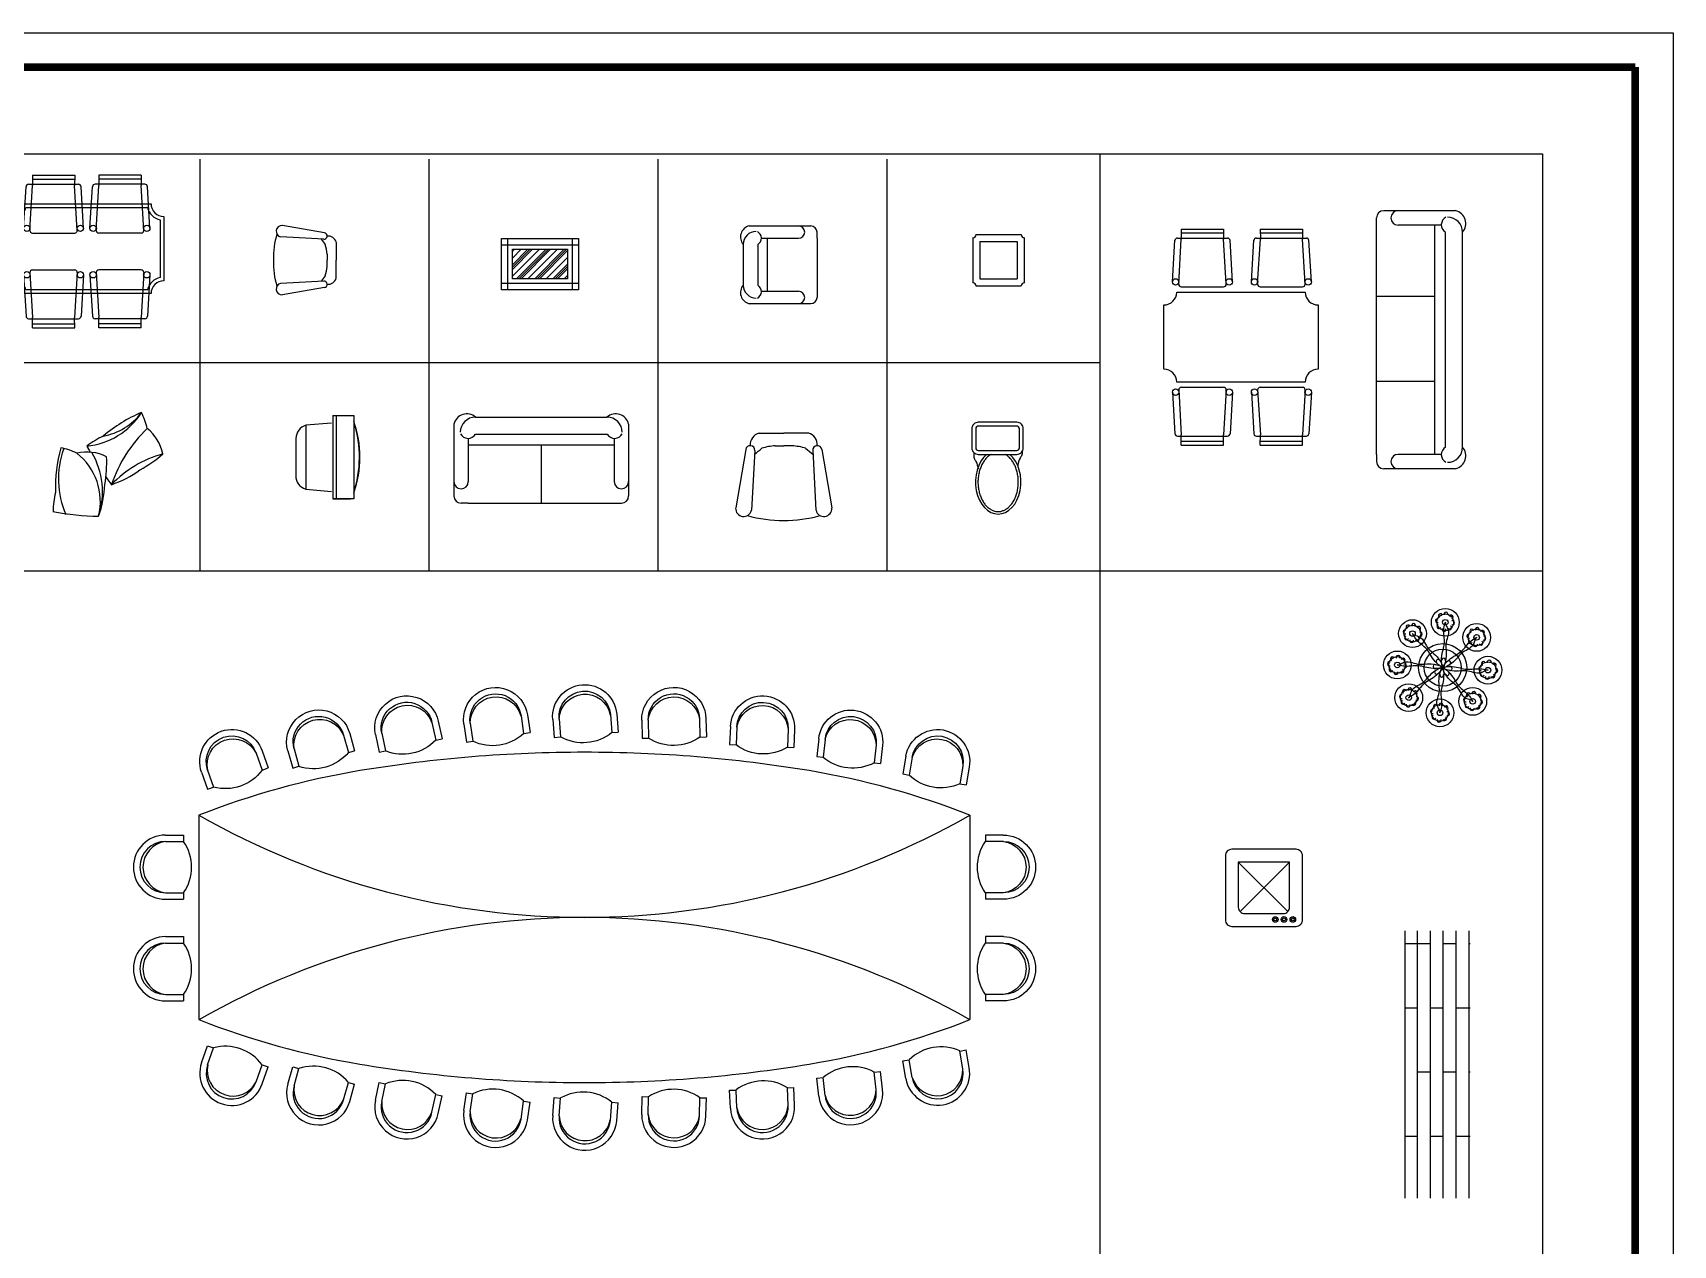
# Model space of a CAD drawing. Extents: x -9387 to 16207, y -3872 to 15001.
# Drawn here: x 3441 to 16207, y 5564 to 15001 of the extents above; entities that cross this region are included whole.
import ezdxf

# ---------------------------------------------------------------- set-up
doc = ezdxf.new("R2010")
doc.units = 0
doc.header["$LTSCALE"] = 100
doc.header["$MEASUREMENT"] = 0
for name, color, linetype in [('U', 7, 'Continuous'), ('图框', 7, 'Continuous'), ('平面', 1, 'Continuous'), ('平面2', 2, 'Continuous'), ('门窗', 4, 'Continuous')]:
    doc.layers.add(name, color=color, linetype=linetype)

# ---------------------------------------------------------------- blocks, each defined once
blk = doc.blocks.new('A$C68F231EC')
at = {"layer": '平面2'}
for radius in [187, 144]:
    blk.add_circle((461, 460), radius, dxfattribs=at)
at = {"layer": '门窗'}
for centre, radius in [((481, 813), 108), ((481, 813), 108), ((481, 813), 108), ((481, 813), 108), ((481, 813), 108), ((481, 813), 108), ((481, 813), 108), ((481, 813), 108), ((226, 725), 108), ((226, 725), 108), ((226, 725), 108), ((226, 725), 108), ((226, 725), 108), ((226, 725), 108), ((226, 725), 108), ((226, 725), 108), ((226, 725), 64.8), ((226, 725), 64.8), ((226, 725), 64.8), ((226, 725), 64.8), ((226, 725), 64.8), ((226, 725), 64.8), ((226, 725), 64.8), ((226, 725), 64.8), ((481, 813), 64.8), ((481, 813), 64.8), ((481, 813), 64.8), ((481, 813), 64.8), ((481, 813), 64.8), ((481, 813), 64.8), ((481, 813), 64.8), ((481, 813), 64.8), ((481, 813), 21.6), ((481, 813), 21.6), ((481, 813), 21.6), ((481, 813), 21.6), ((481, 813), 21.6), ((481, 813), 21.6), ((481, 813), 21.6), ((481, 813), 21.6), ((725, 695), 108), ((725, 695), 108), ((725, 695), 108), ((725, 695), 108), ((725, 695), 108), ((725, 695), 108), ((725, 695), 108), ((725, 695), 108), ((226, 725), 21.6), ((226, 725), 21.6), ((226, 725), 21.6), ((226, 725), 21.6), ((226, 725), 21.6), ((226, 725), 21.6), ((226, 725), 21.6), ((226, 725), 21.6), ((725, 695), 64.8), ((725, 695), 64.8), ((725, 695), 64.8), ((725, 695), 64.8), ((725, 695), 64.8), ((725, 695), 64.8), ((725, 695), 64.8), ((725, 695), 64.8), ((725, 695), 21.6), ((725, 695), 21.6), ((725, 695), 21.6), ((725, 695), 21.6), ((725, 695), 21.6), ((725, 695), 21.6), ((725, 695), 21.6), ((725, 695), 21.6), ((108, 481), 108), ((108, 481), 108), ((108, 481), 108), ((108, 481), 108), ((108, 481), 108), ((108, 481), 108), ((108, 481), 108), ((108, 481), 108), ((108, 481), 64.8), ((108, 481), 64.8), ((108, 481), 64.8), ((108, 481), 64.8), ((108, 481), 64.8), ((108, 481), 64.8), ((108, 481), 64.8), ((108, 481), 64.8), ((813, 440), 108), ((813, 440), 108), ((813, 440), 108), ((813, 440), 108), ((813, 440), 108), ((813, 440), 108), ((813, 440), 108), ((813, 440), 108), ((108, 481), 21.6), ((108, 481), 21.6), ((108, 481), 21.6), ((108, 481), 21.6), ((108, 481), 21.6), ((108, 481), 21.6), ((108, 481), 21.6), ((108, 481), 21.6), ((813, 440), 64.8), ((813, 440), 64.8), ((813, 440), 64.8), ((813, 440), 64.8), ((813, 440), 64.8), ((813, 440), 64.8), ((813, 440), 64.8), ((813, 440), 64.8), ((813, 440), 21.6), ((813, 440), 21.6), ((813, 440), 21.6), ((813, 440), 21.6), ((813, 440), 21.6), ((813, 440), 21.6), ((813, 440), 21.6), ((813, 440), 21.6), ((197, 226), 108), ((197, 226), 108), ((197, 226), 108), ((197, 226), 108), ((197, 226), 108), ((197, 226), 108), ((197, 226), 108), ((197, 226), 108), ((197, 226), 64.8), ((197, 226), 64.8), ((197, 226), 64.8), ((197, 226), 64.8), ((197, 226), 64.8), ((197, 226), 64.8), ((197, 226), 64.8), ((197, 226), 64.8), ((695, 197), 108), ((695, 197), 108), ((695, 197), 108), ((695, 197), 108), ((695, 197), 108), ((695, 197), 108), ((695, 197), 108), ((695, 197), 108), ((695, 197), 64.8), ((695, 197), 64.8), ((695, 197), 64.8), ((695, 197), 64.8), ((695, 197), 64.8), ((695, 197), 64.8), ((695, 197), 64.8), ((695, 197), 64.8), ((197, 226), 21.6), ((197, 226), 21.6), ((197, 226), 21.6), ((197, 226), 21.6), ((197, 226), 21.6), ((197, 226), 21.6), ((197, 226), 21.6), ((197, 226), 21.6), ((440, 108), 108), ((440, 108), 108), ((440, 108), 108), ((440, 108), 108), ((440, 108), 108), ((440, 108), 108), ((440, 108), 108), ((440, 108), 108), ((440, 108), 64.8), ((440, 108), 64.8), ((440, 108), 64.8), ((440, 108), 64.8), ((440, 108), 64.8), ((440, 108), 64.8), ((440, 108), 64.8), ((440, 108), 64.8), ((440, 108), 21.6), ((440, 108), 21.6), ((440, 108), 21.6), ((440, 108), 21.6), ((440, 108), 21.6), ((440, 108), 21.6), ((440, 108), 21.6), ((440, 108), 21.6), ((695, 197), 21.6), ((695, 197), 21.6), ((695, 197), 21.6), ((695, 197), 21.6), ((695, 197), 21.6), ((695, 197), 21.6), ((695, 197), 21.6), ((695, 197), 21.6)]:
    blk.add_circle(centre, radius, dxfattribs=at)
for centre, start, end in [((191, 776), 23.2143, 241.6328), ((235, 787), 338.2143, 196.6328), ((274, 765), 293.2143, 151.6328), ((421, 825), 68.2143, 286.6328), ((432, 781), 113.2143, 331.6328), ((443, 864), 23.2143, 241.6328), ((487, 876), 338.2143, 196.6328), ((515, 770), 203.2143, 61.6328), ((526, 853), 293.2143, 151.6328), ((538, 809), 248.2143, 106.6328), ((731, 756), 338.2143, 196.6328), ((169, 737), 68.2143, 286.6328), ((180, 693), 113.2143, 331.6328), ((220, 670), 158.2143, 16.6328), ((263, 682), 203.2143, 61.6328), ((286, 721), 248.2143, 106.6328), ((471, 758), 158.2143, 16.6328), ((665, 705), 68.2143, 286.6328), ((677, 662), 113.2143, 331.6328), ((688, 744), 23.2143, 241.6328), ((716, 639), 158.2143, 16.6328), ((759, 651), 203.2143, 61.6328), ((770, 734), 293.2143, 151.6328), ((782, 690), 248.2143, 106.6328), ((70, 528), 23.2143, 241.6328), ((114, 539), 338.2143, 196.6328), ((153, 517), 293.2143, 151.6328), ((425, 508), 23.2143, 241.6328), ((425, 508), 23.2143, 241.6328), ((425, 508), 23.2143, 241.6328), ((425, 508), 23.2143, 241.6328), ((425, 508), 23.2143, 241.6328), ((425, 508), 23.2143, 241.6328), ((425, 508), 23.2143, 241.6328), ((425, 508), 23.2143, 241.6328), ((468, 519), 338.2143, 196.6328), ((468, 519), 338.2143, 196.6328), ((468, 519), 338.2143, 196.6328), ((468, 519), 338.2143, 196.6328), ((468, 519), 338.2143, 196.6328), ((468, 519), 338.2143, 196.6328), ((468, 519), 338.2143, 196.6328), ((468, 519), 338.2143, 196.6328), ((508, 497), 293.2143, 151.6328), ((508, 497), 293.2143, 151.6328), ((508, 497), 293.2143, 151.6328), ((508, 497), 293.2143, 151.6328), ((508, 497), 293.2143, 151.6328), ((508, 497), 293.2143, 151.6328), ((508, 497), 293.2143, 151.6328), ((508, 497), 293.2143, 151.6328), ((823, 503), 338.2143, 196.6328), ((47, 489), 68.2143, 286.6328), ((59, 445), 113.2143, 331.6328), ((98, 422), 158.2143, 16.6328), ((142, 434), 203.2143, 61.6328), ((164, 473), 248.2143, 106.6328), ((402, 468), 68.2143, 286.6328), ((402, 468), 68.2143, 286.6328), ((402, 468), 68.2143, 286.6328), ((402, 468), 68.2143, 286.6328), ((402, 468), 68.2143, 286.6328), ((402, 468), 68.2143, 286.6328), ((402, 468), 68.2143, 286.6328), ((402, 468), 68.2143, 286.6328), ((414, 425), 113.2143, 331.6328), ((414, 425), 113.2143, 331.6328), ((414, 425), 113.2143, 331.6328), ((414, 425), 113.2143, 331.6328), ((414, 425), 113.2143, 331.6328), ((414, 425), 113.2143, 331.6328), ((414, 425), 113.2143, 331.6328), ((414, 425), 113.2143, 331.6328), ((453, 402), 158.2143, 16.6328), ((453, 402), 158.2143, 16.6328), ((453, 402), 158.2143, 16.6328), ((453, 402), 158.2143, 16.6328), ((453, 402), 158.2143, 16.6328), ((453, 402), 158.2143, 16.6328), ((453, 402), 158.2143, 16.6328), ((453, 402), 158.2143, 16.6328), ((497, 414), 203.2143, 61.6328), ((497, 414), 203.2143, 61.6328), ((497, 414), 203.2143, 61.6328), ((497, 414), 203.2143, 61.6328), ((497, 414), 203.2143, 61.6328), ((497, 414), 203.2143, 61.6328), ((497, 414), 203.2143, 61.6328), ((497, 414), 203.2143, 61.6328), ((519, 453), 248.2143, 106.6328), ((519, 453), 248.2143, 106.6328), ((519, 453), 248.2143, 106.6328), ((519, 453), 248.2143, 106.6328), ((519, 453), 248.2143, 106.6328), ((519, 453), 248.2143, 106.6328), ((519, 453), 248.2143, 106.6328), ((519, 453), 248.2143, 106.6328), ((757, 452), 68.2143, 286.6328), ((769, 408), 113.2143, 331.6328), ((779, 491), 23.2143, 241.6328), ((808, 386), 158.2143, 16.6328), ((851, 397), 203.2143, 61.6328), ((862, 480), 293.2143, 151.6328), ((874, 436), 248.2143, 106.6328), ((164, 274), 23.2143, 241.6328), ((207, 286), 338.2143, 196.6328), ((246, 263), 293.2143, 151.6328), ((662, 247), 23.2143, 241.6328), ((705, 258), 338.2143, 196.6328), ((141, 235), 68.2143, 286.6328), ((153, 191), 113.2143, 331.6328), ((192, 169), 158.2143, 16.6328), ((236, 181), 203.2143, 61.6328), ((258, 220), 248.2143, 106.6328), ((382, 118), 68.2143, 286.6328), ((405, 157), 23.2143, 241.6328), ((448, 168), 338.2143, 196.6328), ((487, 146), 293.2143, 151.6328), ((639, 208), 68.2143, 286.6328), ((651, 164), 113.2143, 331.6328), ((690, 141), 158.2143, 16.6328), ((734, 153), 203.2143, 61.6328), ((745, 236), 293.2143, 151.6328), ((756, 192), 248.2143, 106.6328), ((394, 74), 113.2143, 331.6328), ((433, 51), 158.2143, 16.6328), ((476, 63), 203.2143, 61.6328), ((499, 102), 248.2143, 106.6328)]:
    blk.add_arc(centre, 15.7, start, end, dxfattribs=at)
for points in [[(482, 814), (478, 798), (462, 745), (487, 643), (446, 566), (458, 420), (502, 565), (468, 650), (528, 747), (473, 804), (482, 814)], [(482, 814), (478, 798), (462, 745), (487, 643), (446, 566), (458, 420), (502, 565), (468, 650), (528, 747), (473, 804), (482, 814)], [(482, 814), (478, 798), (462, 745), (487, 643), (446, 566), (458, 420), (502, 565), (468, 650), (528, 747), (473, 804), (482, 814)], [(482, 814), (478, 798), (462, 745), (487, 643), (446, 566), (458, 420), (502, 565), (468, 650), (528, 747), (473, 804), (482, 814)], [(482, 814), (478, 798), (462, 745), (487, 643), (446, 566), (458, 420), (502, 565), (468, 650), (528, 747), (473, 804), (482, 814)], [(482, 814), (478, 798), (462, 745), (487, 643), (446, 566), (458, 420), (502, 565), (468, 650), (528, 747), (473, 804), (482, 814)], [(482, 814), (478, 798), (462, 745), (487, 643), (446, 566), (458, 420), (502, 565), (468, 650), (528, 747), (473, 804), (482, 814)], [(482, 814), (478, 798), (462, 745), (487, 643), (446, 566), (458, 420), (502, 565), (468, 650), (528, 747), (473, 804), (482, 814)], [(226, 726), (234, 711), (260, 662), (351, 608), (375, 525), (488, 430), (416, 564), (332, 600), (306, 710), (226, 712), (226, 726)], [(226, 726), (234, 711), (260, 662), (351, 608), (375, 525), (488, 430), (416, 564), (332, 600), (306, 710), (226, 712), (226, 726)], [(226, 726), (234, 711), (260, 662), (351, 608), (375, 525), (488, 430), (416, 564), (332, 600), (306, 710), (226, 712), (226, 726)], [(226, 726), (234, 711), (260, 662), (351, 608), (375, 525), (488, 430), (416, 564), (332, 600), (306, 710), (226, 712), (226, 726)], [(226, 726), (234, 711), (260, 662), (351, 608), (375, 525), (488, 430), (416, 564), (332, 600), (306, 710), (226, 712), (226, 726)], [(226, 726), (234, 711), (260, 662), (351, 608), (375, 525), (488, 430), (416, 564), (332, 600), (306, 710), (226, 712), (226, 726)], [(226, 726), (234, 711), (260, 662), (351, 608), (375, 525), (488, 430), (416, 564), (332, 600), (306, 710), (226, 712), (226, 726)], [(226, 726), (234, 711), (260, 662), (351, 608), (375, 525), (488, 430), (416, 564), (332, 600), (306, 710), (226, 712), (226, 726)], [(726, 695), (711, 687), (662, 661), (608, 571), (525, 546), (430, 434), (564, 505), (600, 589), (710, 615), (712, 695), (726, 695)], [(726, 695), (711, 687), (662, 661), (608, 571), (525, 546), (430, 434), (564, 505), (600, 589), (710, 615), (712, 695), (726, 695)], [(726, 695), (711, 687), (662, 661), (608, 571), (525, 546), (430, 434), (564, 505), (600, 589), (710, 615), (712, 695), (726, 695)], [(726, 695), (711, 687), (662, 661), (608, 571), (525, 546), (430, 434), (564, 505), (600, 589), (710, 615), (712, 695), (726, 695)], [(726, 695), (711, 687), (662, 661), (608, 571), (525, 546), (430, 434), (564, 505), (600, 589), (710, 615), (712, 695), (726, 695)], [(726, 695), (711, 687), (662, 661), (608, 571), (525, 546), (430, 434), (564, 505), (600, 589), (710, 615), (712, 695), (726, 695)], [(726, 695), (711, 687), (662, 661), (608, 571), (525, 546), (430, 434), (564, 505), (600, 589), (710, 615), (712, 695), (726, 695)], [(726, 695), (711, 687), (662, 661), (608, 571), (525, 546), (430, 434), (564, 505), (600, 589), (710, 615), (712, 695), (726, 695)], [(107, 482), (123, 478), (177, 462), (279, 487), (355, 446), (501, 458), (357, 502), (271, 468), (175, 528), (117, 473), (107, 482)], [(107, 482), (123, 478), (177, 462), (279, 487), (355, 446), (501, 458), (357, 502), (271, 468), (175, 528), (117, 473), (107, 482)], [(107, 482), (123, 478), (177, 462), (279, 487), (355, 446), (501, 458), (357, 502), (271, 468), (175, 528), (117, 473), (107, 482)], [(107, 482), (123, 478), (177, 462), (279, 487), (355, 446), (501, 458), (357, 502), (271, 468), (175, 528), (117, 473), (107, 482)], [(107, 482), (123, 478), (177, 462), (279, 487), (355, 446), (501, 458), (357, 502), (271, 468), (175, 528), (117, 473), (107, 482)], [(107, 482), (123, 478), (177, 462), (279, 487), (355, 446), (501, 458), (357, 502), (271, 468), (175, 528), (117, 473), (107, 482)], [(107, 482), (123, 478), (177, 462), (279, 487), (355, 446), (501, 458), (357, 502), (271, 468), (175, 528), (117, 473), (107, 482)], [(107, 482), (123, 478), (177, 462), (279, 487), (355, 446), (501, 458), (357, 502), (271, 468), (175, 528), (117, 473), (107, 482)], [(196, 226), (210, 234), (259, 260), (313, 351), (397, 375), (491, 488), (358, 416), (322, 332), (211, 306), (209, 226), (196, 226)], [(196, 226), (210, 234), (259, 260), (313, 351), (397, 375), (491, 488), (358, 416), (322, 332), (211, 306), (209, 226), (196, 226)], [(196, 226), (210, 234), (259, 260), (313, 351), (397, 375), (491, 488), (358, 416), (322, 332), (211, 306), (209, 226), (196, 226)], [(196, 226), (210, 234), (259, 260), (313, 351), (397, 375), (491, 488), (358, 416), (322, 332), (211, 306), (209, 226), (196, 226)], [(196, 226), (210, 234), (259, 260), (313, 351), (397, 375), (491, 488), (358, 416), (322, 332), (211, 306), (209, 226), (196, 226)], [(196, 226), (210, 234), (259, 260), (313, 351), (397, 375), (491, 488), (358, 416), (322, 332), (211, 306), (209, 226), (196, 226)], [(196, 226), (210, 234), (259, 260), (313, 351), (397, 375), (491, 488), (358, 416), (322, 332), (211, 306), (209, 226), (196, 226)], [(196, 226), (210, 234), (259, 260), (313, 351), (397, 375), (491, 488), (358, 416), (322, 332), (211, 306), (209, 226), (196, 226)], [(439, 107), (444, 123), (460, 177), (434, 279), (476, 355), (463, 501), (419, 357), (453, 271), (394, 175), (449, 117), (439, 107)], [(439, 107), (444, 123), (460, 177), (434, 279), (476, 355), (463, 501), (419, 357), (453, 271), (394, 175), (449, 117), (439, 107)], [(439, 107), (444, 123), (460, 177), (434, 279), (476, 355), (463, 501), (419, 357), (453, 271), (394, 175), (449, 117), (439, 107)], [(439, 107), (444, 123), (460, 177), (434, 279), (476, 355), (463, 501), (419, 357), (453, 271), (394, 175), (449, 117), (439, 107)], [(439, 107), (444, 123), (460, 177), (434, 279), (476, 355), (463, 501), (419, 357), (453, 271), (394, 175), (449, 117), (439, 107)], [(439, 107), (444, 123), (460, 177), (434, 279), (476, 355), (463, 501), (419, 357), (453, 271), (394, 175), (449, 117), (439, 107)], [(439, 107), (444, 123), (460, 177), (434, 279), (476, 355), (463, 501), (419, 357), (453, 271), (394, 175), (449, 117), (439, 107)], [(439, 107), (444, 123), (460, 177), (434, 279), (476, 355), (463, 501), (419, 357), (453, 271), (394, 175), (449, 117), (439, 107)], [(695, 196), (687, 210), (661, 259), (571, 313), (546, 397), (434, 491), (505, 358), (589, 322), (615, 211), (695, 209), (695, 196)], [(695, 196), (687, 210), (661, 259), (571, 313), (546, 397), (434, 491), (505, 358), (589, 322), (615, 211), (695, 209), (695, 196)], [(695, 196), (687, 210), (661, 259), (571, 313), (546, 397), (434, 491), (505, 358), (589, 322), (615, 211), (695, 209), (695, 196)], [(695, 196), (687, 210), (661, 259), (571, 313), (546, 397), (434, 491), (505, 358), (589, 322), (615, 211), (695, 209), (695, 196)], [(695, 196), (687, 210), (661, 259), (571, 313), (546, 397), (434, 491), (505, 358), (589, 322), (615, 211), (695, 209), (695, 196)], [(695, 196), (687, 210), (661, 259), (571, 313), (546, 397), (434, 491), (505, 358), (589, 322), (615, 211), (695, 209), (695, 196)], [(695, 196), (687, 210), (661, 259), (571, 313), (546, 397), (434, 491), (505, 358), (589, 322), (615, 211), (695, 209), (695, 196)], [(695, 196), (687, 210), (661, 259), (571, 313), (546, 397), (434, 491), (505, 358), (589, 322), (615, 211), (695, 209), (695, 196)], [(814, 439), (798, 444), (745, 460), (643, 434), (566, 476), (420, 463), (565, 419), (650, 453), (747, 394), (804, 449), (814, 439)], [(814, 439), (798, 444), (745, 460), (643, 434), (566, 476), (420, 463), (565, 419), (650, 453), (747, 394), (804, 449), (814, 439)], [(814, 439), (798, 444), (745, 460), (643, 434), (566, 476), (420, 463), (565, 419), (650, 453), (747, 394), (804, 449), (814, 439)], [(814, 439), (798, 444), (745, 460), (643, 434), (566, 476), (420, 463), (565, 419), (650, 453), (747, 394), (804, 449), (814, 439)], [(814, 439), (798, 444), (745, 460), (643, 434), (566, 476), (420, 463), (565, 419), (650, 453), (747, 394), (804, 449), (814, 439)], [(814, 439), (798, 444), (745, 460), (643, 434), (566, 476), (420, 463), (565, 419), (650, 453), (747, 394), (804, 449), (814, 439)], [(814, 439), (798, 444), (745, 460), (643, 434), (566, 476), (420, 463), (565, 419), (650, 453), (747, 394), (804, 449), (814, 439)], [(814, 439), (798, 444), (745, 460), (643, 434), (566, 476), (420, 463), (565, 419), (650, 453), (747, 394), (804, 449), (814, 439)]]:
    blk.add_open_spline(points, degree=3, knots=[0, 0, 0, 0, 49.529738, 166.460269, 282.105054, 357.475642, 432.052363, 557.365564, 676.580198, 717.296681, 717.296681, 717.296681, 717.296681], dxfattribs=at)
blk = doc.blocks.new('A$C1DEC535D')
at = {"layer": '平面'}
for p, q in [((100, 965), (1100, 965)), ((0, 365), (0, 865)), ((1200, 865), (1200, 365)), ((1100, 265), (100, 265))]:
    blk.add_line(p, q, dxfattribs=at)
for centre, start, end in [((0, 965), 270, 0), ((1200, 965), 180, 270), ((0, 265), 360, 90), ((1200, 265), 90, 180)]:
    blk.add_arc(centre, 100, start, end, dxfattribs=at)
at = {"layer": '平面2'}
for p, q in [((177, 1186), (506, 1186)), ((177, 1186), (177, 1107)), ((177, 1156), (506, 1156)), ((506, 1186), (505, 1107)), ((1023, 1186), (694, 1186)), ((694, 1186), (695, 1107)), ((1023, 1156), (694, 1156)), ((1023, 1186), (1023, 1107)), ((108, 775), (127, 1097)), ((147, 1116), (536, 1116)), ((157, 757), (177, 1107)), ((526, 757), (505, 1107)), ((575, 775), (556, 1097)), ((625, 775), (644, 1097)), ((1053, 1116), (664, 1116)), ((674, 757), (695, 1107)), ((1043, 757), (1023, 1107)), ((1092, 775), (1073, 1097)), ((126, 935), (1074, 935)), ((30, 391), (30, 838)), ((1170, 838), (1170, 391)), ((177, 736), (506, 736)), ((1023, 736), (694, 736)), ((108, 411), (127, 89)), ((157, 429), (177, 79)), ((177, 450), (506, 450)), ((526, 429), (505, 79)), ((575, 411), (556, 89)), ((625, 411), (644, 89)), ((674, 429), (695, 79)), ((1023, 450), (694, 450)), ((1043, 429), (1023, 79)), ((1092, 411), (1073, 89)), ((1074, 295), (126, 295)), ((147, 70), (536, 70)), ((177, 0), (177, 79)), ((177, 30), (506, 30)), ((177, 0), (506, 0)), ((506, 0), (505, 79)), ((1053, 70), (664, 70)), ((694, 0), (695, 79)), ((1023, 30), (694, 30)), ((1023, 0), (694, 0)), ((1023, 0), (1023, 79))]:
    blk.add_line(p, q, dxfattribs=at)
for centre in [(133, 773), (550, 773), (650, 773), (1067, 773), (133, 412), (550, 412), (650, 412), (1067, 412)]:
    blk.add_circle(centre, 25, dxfattribs=at)
for centre, radius, start, end in [((147, 1096), 20, 90, 176.6868), ((147, 1096), 20, 90, 176.6868), ((536, 1096), 20, 3.3132, 90), ((664, 1096), 20, 90, 176.6868), ((1053, 1096), 20, 3.3132, 90), ((1053, 1096), 20, 3.3132, 90), ((0, 965), 130, 283.3424, 346.6576), ((1200, 965), 130, 193.3424, 256.6576), ((177, 756), 20, 176.6868, 270), ((506, 756), 20, 270, 3.3132), ((694, 756), 20, 176.6868, 270), ((1023, 756), 20, 270, 3.3132), ((0, 265), 130, 13.3424, 76.6576), ((177, 430), 20, 90, 183.3132), ((506, 430), 20, 356.6868, 90), ((694, 430), 20, 90, 183.3132), ((1023, 430), 20, 356.6868, 90), ((1200, 265), 130, 103.3424, 166.6576), ((147, 90), 20, 183.3132, 270), ((147, 90), 20, 183.3132, 270), ((536, 90), 20, 270, 356.6868), ((664, 90), 20, 183.3132, 270), ((1053, 90), 20, 270, 356.6868), ((1053, 90), 20, 270, 356.6868)]:
    blk.add_arc(centre, radius, start, end, dxfattribs=at)
blk = doc.blocks.new('A$C447C4B3C')
at = {"layer": '平面'}
for p, q in [((397, 483), (70, 539)), ((392, 432), (57, 450)), ((489, 409), (489, 269)), ((418, 317), (418, 269)), ((418, 222), (418, 269)), ((489, 130), (489, 269)), ((392, 107), (57, 89)), ((397, 56), (70, 0))]:
    blk.add_line(p, q, dxfattribs=at)
for centre, radius, start, end in [((67, 494), 44.9, 87.1638, 256.644), ((705, 279), 705, 163.9889, 180.7737), ((1078, 957), 880, 216.5327, 219.9403), ((393, 457), 25.7, 266.9474, 80.9968), ((77, 292), 342, 4.1131, 16.9482), ((424, 390), 67.7, 15.7075, 94.5627), ((705, 260), 705, 179.2263, 196.0111), ((1078, -418), 880, 140.0597, 143.4673), ((77, 246), 342, 343.0518, 355.8869), ((424, 149), 67.7, 265.4373, 344.2925), ((67, 45), 44.9, 103.356, 272.8362), ((393, 81), 25.7, 279.0032, 93.0526)]:
    blk.add_arc(centre, radius, start, end, dxfattribs=at)
blk = doc.blocks.new('*U2')
at = {"color": 0}
for p, q in [((13219, 22270), (13376, 22427)), ((13219, 22411), (13234, 22427)), ((13219, 22288), (13358, 22427)), ((13219, 22305), (13340, 22427)), ((13219, 22217), (13429, 22427)), ((13219, 22358), (13287, 22427)), ((13252, 22197), (13482, 22427)), ((13270, 22197), (13500, 22427)), ((13287, 22197), (13517, 22427)), ((13340, 22197), (13570, 22427)), ((13393, 22197), (13623, 22427)), ((13411, 22197), (13641, 22427)), ((13429, 22197), (13649, 22417)), ((13482, 22197), (13649, 22364)), ((13535, 22197), (13649, 22311)), ((13552, 22197), (13649, 22293)), ((13570, 22197), (13649, 22276)), ((13623, 22197), (13649, 22223))]:
    blk.add_line(p, q, dxfattribs=at)
blk = doc.blocks.new('A$C3D5455F4')
at = {"layer": '平面'}
for p, q in [((0, 400), (600, 400)), ((0, 0), (0, 400)), ((600, 400), (600, 0)), ((600, 0), (0, 0))]:
    blk.add_line(p, q, dxfattribs=at)
at = {"layer": '平面2'}
for p, q in [((50, 0), (50, 400)), ((550, 400), (550, 0)), ((0, 350), (600, 350)), ((85, 315), (515, 315)), ((85, 85), (85, 315)), ((515, 315), (515, 85)), ((600, 50), (0, 50)), ((515, 85), (85, 85))]:
    blk.add_line(p, q, dxfattribs=at)
blk.add_blockref('*U2', (-13134, -22112), dxfattribs=at)
blk = doc.blocks.new('A$C798957DA')
at = {"layer": '平面'}
for p, q in [((67, 605), (547, 605)), ((595, 509), (595, 557)), ((21, 461), (21, 144)), ((595, 509), (595, 48)), ((67, 0), (547, 0))]:
    blk.add_line(p, q, dxfattribs=at)
for centre, radius, start, end in [((88, 519), 88.9, 103.9044, 220.5097), ((547, 557), 48, 0, 90), ((88, 86), 88.9, 139.4903, 256.0956), ((547, 48), 48, 270, 0)]:
    blk.add_arc(centre, radius, start, end, dxfattribs=at)
at = {"layer": '平面2'}
for p, q in [((134, 461), (134, 144)), ((162, 509), (451, 509)), ((206, 509), (206, 96)), ((162, 96), (451, 96))]:
    blk.add_line(p, q, dxfattribs=at)
for centre, radius, start, end in [((122, 461), 101, 90, 180), ((104, 510), 57.8, 301.0124, 62.4126), ((451, 557), 48, 270, 90), ((122, 144), 101, 180, 270), ((104, 94), 57.8, 297.5874, 58.9876), ((451, 48), 48, 270, 90)]:
    blk.add_arc(centre, radius, start, end, dxfattribs=at)
blk = doc.blocks.new('A$C6D6A3823')
at = {"layer": '平面'}
for p, q in [((24, 400), (376, 400)), ((0, 376), (0, 24)), ((400, 376), (400, 24)), ((24, 0), (376, 0))]:
    blk.add_line(p, q, dxfattribs=at)
for centre, start, end in [((0, 400), 270, 0), ((400, 400), 180, 270), ((0, 0), 0, 90), ((400, 0), 90, 180)]:
    blk.add_arc(centre, 24.4, start, end, dxfattribs=at)
at = {"layer": '平面2'}
for p, q in [((55, 345), (345, 345)), ((55, 345), (55, 55)), ((345, 345), (345, 55)), ((55, 55), (345, 55))]:
    blk.add_line(p, q, dxfattribs=at)
blk = doc.blocks.new('A$C1EEE1A1A')
at = {"layer": '平面'}
for p, q in [((136, 1682), (465, 1682)), ((136, 1682), (136, 1604)), ((465, 1682), (465, 1604)), ((750, 1682), (1079, 1682)), ((750, 1682), (751, 1604)), ((1079, 1682), (1079, 1604)), ((67, 1271), (86, 1594)), ((534, 1271), (515, 1594)), ((681, 1271), (700, 1594)), ((1148, 1271), (1129, 1594)), ((100, 1191), (1100, 1191)), ((136, 1232), (465, 1232)), ((750, 1232), (1079, 1232)), ((0, 591), (0, 1091)), ((1200, 1091), (1200, 591)), ((67, 411), (86, 89)), ((1100, 491), (100, 491)), ((136, 450), (465, 450)), ((534, 411), (515, 89)), ((681, 411), (700, 89)), ((750, 450), (1079, 450)), ((1148, 411), (1129, 89)), ((136, 0), (136, 79)), ((136, 0), (465, 0)), ((465, 0), (465, 79)), ((750, 0), (751, 79)), ((750, 0), (1079, 0)), ((1079, 0), (1079, 79))]:
    blk.add_line(p, q, dxfattribs=at)
for centre, radius, start, end in [((106, 1592), 20, 90, 176.6868), ((106, 1592), 20, 90, 176.6868), ((495, 1592), 20, 3.3132, 90), ((720, 1592), 20, 90, 176.6868), ((720, 1592), 20, 90, 176.6868), ((1109, 1592), 20, 3.3132, 90), ((0, 1191), 100, 270, 0), ((136, 1252), 20, 176.6868, 270), ((465, 1252), 20, 270, 3.3132), ((750, 1252), 20, 176.6868, 270), ((1079, 1252), 20, 270, 3.3132), ((1200, 1191), 100, 180, 270), ((0, 491), 100, 360, 90), ((1200, 491), 100, 90, 180), ((136, 430), 20, 90, 183.3132), ((465, 430), 20, 356.6868, 90), ((750, 430), 20, 90, 183.3132), ((1079, 430), 20, 356.6868, 90), ((106, 90), 20, 183.3132, 270), ((106, 90), 20, 183.3132, 270), ((495, 90), 20, 270, 356.6868), ((720, 90), 20, 183.3132, 270), ((720, 90), 20, 183.3132, 270), ((1109, 90), 20, 270, 356.6868)]:
    blk.add_arc(centre, radius, start, end, dxfattribs=at)
at = {"layer": '平面2'}
for p, q in [((106, 1612), (495, 1612)), ((116, 1254), (136, 1604)), ((136, 1652), (465, 1652)), ((485, 1254), (465, 1604)), ((720, 1612), (1109, 1612)), ((730, 1254), (751, 1604)), ((750, 1652), (1079, 1652)), ((1099, 1254), (1079, 1604)), ((116, 429), (136, 79)), ((485, 429), (465, 79)), ((730, 429), (751, 79)), ((1099, 429), (1079, 79)), ((106, 70), (495, 70)), ((136, 30), (465, 30)), ((720, 70), (1109, 70)), ((750, 30), (1079, 30))]:
    blk.add_line(p, q, dxfattribs=at)
for centre in [(92, 1270), (509, 1270), (706, 1270), (1123, 1270), (92, 412), (509, 412), (706, 412), (1123, 412)]:
    blk.add_circle(centre, 25, dxfattribs=at)
blk = doc.blocks.new('A$C4C9E70E8')
at = {"layer": '平面'}
for p, q in [((0, 112), (0, 1952)), ((616, 2008), (56, 2008)), ((670, 168), (670, 1840)), ((0, 112), (0, 56)), ((616, 0), (56, 0))]:
    blk.add_line(p, q, dxfattribs=at)
for centre, radius, start, end in [((56, 1952), 56, 90, 180), ((591, 1908), 104, 319.4903, 76.0956), ((591, 101), 104, 283.9044, 40.5097), ((56, 56), 56, 180, 270)]:
    blk.add_arc(centre, radius, start, end, dxfattribs=at)
at = {"layer": '平面2'}
for p, q in [((505, 1896), (168, 1896)), ((454, 112), (454, 1896)), ((538, 168), (538, 1840)), ((454, 1341), (0, 1341)), ((454, 680), (0, 680)), ((505, 112), (168, 112))]:
    blk.add_line(p, q, dxfattribs=at)
for centre, radius, start, end in [((168, 1952), 56, 90, 270), ((572, 1898), 67.5, 117.5874, 238.9876), ((552, 1840), 118, 0, 90), ((572, 110), 67.5, 121.0124, 242.4126), ((552, 168), 118, 270, 360), ((168, 56), 56, 90, 270)]:
    blk.add_arc(centre, radius, start, end, dxfattribs=at)
blk = doc.blocks.new('A$C18BD4A94')
at = {"layer": '平面2'}
for p, q in [((0, 2081), (0, 0)), ((100, 0), (100, 2081)), ((200, 0), (200, 2081)), ((300, 0), (300, 2081)), ((400, 0), (400, 2081)), ((500, 0), (500, 2081)), ((200, 1979), (0, 1979)), ((400, 1979), (300, 1979)), ((510, 1979), (500, 1979)), ((100, 1479), (0, 1479)), ((300, 1479), (200, 1479)), ((510, 1479), (400, 1479)), ((200, 979), (100, 979)), ((400, 979), (300, 979)), ((510, 979), (500, 979)), ((100, 479), (0, 479)), ((300, 479), (200, 479)), ((510, 479), (400, 479))]:
    blk.add_line(p, q, dxfattribs=at)
blk = doc.blocks.new('A$C42BB5433')
at = {"layer": '平面'}
for points in [[(50, 0), (550, 0, 0.414214), (600, 50), (600, 550, 0.414214), (550, 600), (50, 600, 0.414214), (0, 550), (0, 50, 0.414214)], [(150, 100), (450, 100, 0.414214), (500, 150), (500, 500), (100, 500), (100, 150, 0.414214)]]:
    blk.add_lwpolyline(points, format="xyb", close=True, dxfattribs=at)
at = {"layer": '平面2'}
for p, q in [((100, 500), (485, 115)), ((500, 500), (115, 115))]:
    blk.add_line(p, q, dxfattribs=at)
for centre, radius in [((388, 54), 21.7), ((388, 54), 11.7), ((456, 54), 21.7), ((456, 54), 11.7), ((525, 54), 21.7), ((525, 54), 11.7)]:
    blk.add_circle(centre, radius, dxfattribs=at)
blk = doc.blocks.new('J2')
at = {"layer": '平面'}
for p, q in [((-250, -202), (-250, -62)), ((-250, -62), (-200, -62)), ((200, -62), (250, -62)), ((250, -202), (250, -62))]:
    blk.add_line(p, q, dxfattribs=at)
for centre, radius, start, end in [((0, -356), 356, 55.7733, 124.2267), ((0, -202), 250, 180, 0)]:
    blk.add_arc(centre, radius, start, end, dxfattribs=at)
at = {"layer": '平面2'}
for p, q in [((-200, -202), (-200, -62)), ((200, -202), (200, -62))]:
    blk.add_line(p, q, dxfattribs=at)
for centre, radius, start, end in [((0, -202), 200, 180, 0), ((0, -177), 201, 186.9435, 353.0565)]:
    blk.add_arc(centre, radius, start, end, dxfattribs=at)
blk = doc.blocks.new('A$C0936685A')
at = {"layer": '平面'}
for p, q in [((510, 2606), (510, 1015)), ((6510, 2606), (6510, 1015))]:
    blk.add_line(p, q, dxfattribs=at)
for points in [[(6510, 2606, 0.052799), (5258, 2953, 0.041072), (3510, 3096, 0.041072), (1763, 2953, 0.052799), (510, 2606, 0.035045)], [(510, 1015, 0.052799), (1763, 669, 0.041072), (3510, 525, 0.041072), (5258, 669, 0.052799), (6510, 1015, 0.035045)]]:
    blk.add_lwpolyline(points, format="xyb", dxfattribs=at)
at = {"layer": '平面2'}
for centre, start, end in [((3510, 7864), 240.2905, 299.7095), ((3510, -4243), 60.2905, 119.7095)]:
    blk.add_arc(centre, 6053, start, end, dxfattribs=at)
at = {"xscale": -1}
for p, rotation in [((2170, 3088), 192.0136132127843), ((2848, 3151), 188.3886132127843), ((3529, 3171), 184.7636132127843), ((4210, 3149), 181.1386132127843), ((1497, 2981), 195.6386132127843), ((4887, 3083), 177.5136132127845), ((5560, 2974), 173.8886132127888), ((833, 2833), 199.2636132127843), ((6224, 2824), 170.2636132127844), ((6569, 2202), 90), ((6569, 1411), 90)]:
    blk.add_blockref('J2', p, dxfattribs=dict(at, rotation=rotation))
for p, rotation in [((452, 2202), 270), ((452, 1411), 270), ((833, 788), 340.7363867872157), ((6224, 798), 9.736386787215608), ((1497, 640), 344.3613867872157), ((5560, 647), 6.111386787211205), ((2170, 534), 347.9863867872157), ((4887, 538), 2.486386787215514), ((2848, 470), 351.6113867872157), ((3529, 450), 355.2363867872157), ((4210, 473), 358.8613867872157)]:
    blk.add_blockref('J2', p, dxfattribs=dict(rotation=rotation))
blk = doc.blocks.new('A$C6119424A')
at = {"layer": '平面'}
for points in [[(400, 514), (400, 664, 0.414214), (350, 714), (50, 714, 0.414214), (0, 664), (0, 514, 0.414214), (50, 464), (350, 464, 0.414214)], [(370, 514), (370, 664, 0.414214), (350, 684), (50, 684, 0.414214), (30, 664), (30, 514, 0.414214), (50, 494), (350, 494, 0.414214)]]:
    blk.add_lwpolyline(points, format="xyb", close=True, dxfattribs=at)
blk.add_ellipse((205, 249), major_axis=(0, -250), ratio=0.707827, start_param=3.679472, end_param=8.886898, dxfattribs=at)
for points, knots in [([(15, 470), (14, 457), (12, 435), (40, 401), (45, 371), (49, 351)], [0, 0, 0, 0, 36.471736, 64.582861, 126.016732, 126.016732, 126.016732, 126.016732]), ([(149, 464), (146, 462), (143, 460), (133, 454), (126, 448), (112, 435), (106, 427), (94, 411), (88, 402), (77, 383), (73, 373), (64, 352), (61, 341), (55, 318), (52, 306), (49, 282), (48, 270), (47, 245), (48, 233), (50, 208), (52, 196), (56, 173), (59, 161), (67, 139), (71, 128), (80, 108), (86, 99), (97, 81), (103, 73), (116, 59), (123, 52), (138, 41), (145, 36), (160, 28), (168, 25), (183, 21), (191, 19), (200, 19), (203, 19), (205, 19), (211, 19), (218, 19), (233, 22), (240, 25), (255, 31), (263, 35), (278, 45), (285, 51), (298, 64), (305, 72), (317, 88), (323, 97), (333, 116), (338, 127), (346, 148), (349, 159), (355, 182), (357, 194), (360, 218), (361, 231), (362, 255), (361, 267), (359, 292), (357, 304), (352, 327), (349, 339), (342, 361), (337, 371), (328, 391), (322, 401), (311, 418), (305, 426), (291, 440), (284, 447), (272, 457), (266, 460), (261, 464)], [3.522192, 3.522192, 3.522192, 3.522192, 3.580371, 3.580371, 3.736911, 3.736911, 3.893452, 3.893452, 4.049993, 4.049993, 4.206534, 4.206534, 4.363075, 4.363075, 4.519616, 4.519616, 4.676156, 4.676156, 4.832697, 4.832697, 4.989238, 4.989238, 5.145779, 5.145779, 5.30232, 5.30232, 5.458861, 5.458861, 5.615402, 5.615402, 5.771942, 5.771942, 5.928483, 5.928483, 6.085024, 6.085024, 6.241565, 6.241565, 6.283185, 6.283185, 6.283185, 6.419657, 6.419657, 6.576198, 6.576198, 6.732739, 6.732739, 6.88928, 6.88928, 7.04582, 7.04582, 7.202361, 7.202361, 7.358902, 7.358902, 7.515443, 7.515443, 7.671984, 7.671984, 7.828525, 7.828525, 7.985066, 7.985066, 8.141606, 8.141606, 8.298147, 8.298147, 8.454688, 8.454688, 8.611229, 8.611229, 8.76777, 8.76777, 8.924311, 8.924311, 9.044177, 9.044177, 9.044177, 9.044177]), ([(391, 496), (392, 484), (394, 461), (366, 427), (361, 397), (357, 377)], [0, 0, 0, 0, 36.471736, 64.582861, 126.016732, 126.016732, 126.016732, 126.016732])]:
    blk.add_open_spline(points, degree=3, knots=knots, dxfattribs=at)
blk = doc.blocks.new('A$C5298037C')
at = {"layer": '平面'}
for p, q in [((181, 679), (374, 679)), ((568, 679), (374, 679)), ((78, 551), (0, 97)), ((671, 551), (748, 97))]:
    blk.add_line(p, q, dxfattribs=at)
for centre, radius, start, end in [((207, 589), 94, 105.7075, 184.5627), ((541, 589), 94, 355.4373, 74.2925), ((62, 93), 62.4, 177.1638, 346.644), ((361, 979), 979, 253.9889, 270.7737), ((387, 979), 979, 269.2263, 286.0111), ((686, 93), 62.4, 193.356, 2.8362)]:
    blk.add_arc(centre, radius, start, end, dxfattribs=at)
at = {"layer": '平面2'}
for p, q in [((148, 544), (123, 79)), ((308, 580), (374, 580)), ((440, 580), (374, 580)), ((600, 544), (625, 79))]:
    blk.add_line(p, q, dxfattribs=at)
for centre, radius, start, end in [((113, 546), 35.7, 356.9474, 170.9968), ((-581, 1498), 1222, 306.5327, 309.9403), ((342, 107), 475, 94.1131, 106.9482), ((406, 107), 475, 73.0518, 85.8869), ((1329, 1498), 1222, 230.0597, 233.4673), ((635, 546), 35.7, 9.0032, 183.0526)]:
    blk.add_arc(centre, radius, start, end, dxfattribs=at)
blk = doc.blocks.new('A$C1315666C')
at = {"layer": '平面'}
for p, q in [((168, 670), (1192, 670)), ((0, 616), (0, 56)), ((1360, 616), (1360, 56)), ((112, 0), (56, 0)), ((112, 0), (1304, 0))]:
    blk.add_line(p, q, dxfattribs=at)
for centre, radius, start, end in [((101, 591), 104, 49.4903, 166.0956), ((1259, 591), 104, 13.9044, 130.5097), ((56, 56), 56, 180, 270), ((1304, 56), 56, 270, 0)]:
    blk.add_arc(centre, radius, start, end, dxfattribs=at)
at = {"layer": '平面2'}
for p, q in [((168, 538), (1192, 538)), ((112, 505), (112, 168)), ((112, 454), (1248, 454)), ((680, 454), (680, 0)), ((1248, 505), (1248, 168))]:
    blk.add_line(p, q, dxfattribs=at)
for centre, radius, start, end in [((168, 552), 118, 90, 180), ((1192, 552), 118, 0, 90), ((110, 572), 67.5, 207.5874, 328.9876), ((1250, 572), 67.5, 211.0124, 332.4126), ((56, 168), 56, 180, 360), ((1304, 168), 56, 180, 360)]:
    blk.add_arc(centre, radius, start, end, dxfattribs=at)
blk = doc.blocks.new('A$C6B3710D2')
at = {"layer": '平面'}
for p, q in [((289, 648), (289, 0)), ((289, 648), (451, 648)), ((289, 648), (427, 648)), ((451, 648), (451, 0)), ((279, 590), (80, 572)), ((2, 469), (0, 180)), ((78, 76), (279, 58)), ((451, 0), (289, 0)), ((289, 0), (427, 0))]:
    blk.add_line(p, q, dxfattribs=at)
for centre, radius, start, end in [((110, 469), 108, 105.9454, 179.6898), ((-326, 324), 826, 340.2679, 19.7321), ((-395, 325), 891, 341.7119, 17.3292), ((108, 180), 108, 179.6898, 254.0546)]:
    blk.add_arc(centre, radius, start, end, dxfattribs=at)
at = {"layer": '平面2'}
for p, q in [((316, 648), (316, 0)), ((80, 572), (78, 76))]:
    blk.add_line(p, q, dxfattribs=at)
blk = doc.blocks.new('A$C32BE48B4')
at = {"layer": '平面'}
for centre, radius, start, end in [((1145, -265), 1165, 113.0642, 130.3209), ((200, 557), 548, 13.2034, 27.0362), ((506, 407), 358, 12.4782, 50.4625), ((1184, 223), 1165, 164.6278, 181.8845), ((-48, -5), 548, 64.767, 78.5998), ((704, -41), 734, 115.259, 126.9351), ((2205, 1575), 2198, 207.9248, 209.3793), ((260, 141), 358, 64.0418, 102.0262), ((-570, 417), 988, 350.0607, 2.6202), ((206, 1229), 988, 298.4971, 311.0566), ((2205, 1575), 2198, 215.2966, 217.2418), ((207, 992), 787, 288.3527, 306.6851), ((734, 17), 734, 166.8226, 178.4988), ((-384, 270), 787, 339.9163, 358.2487), ((401, 2197), 2198, 259.4884, 268.8054)]:
    blk.add_arc(centre, radius, start, end, dxfattribs=at)
at = {"layer": '平面2'}
for centre, radius, start, end in [((210, 1109), 566, 275.3391, 327.6895), ((300, 1102), 488, 280.6986, 322.6864), ((1479, -99), 1080, 133.6306, 161.4288), ((731, 289), 689, 160.2936, 203.6414), ((-108, 114), 477, 346.1849, 52.0017), ((-223, 190), 608, 341.81, 30.1351), ((1085, -355), 870, 105.336, 136.4193)]:
    blk.add_arc(centre, radius, start, end, dxfattribs=at)

msp = doc.modelspace()

# ---------------------------------------------------------------- linework, layer by layer
at = {"layer": '图框', "linetype": 'Continuous'}
for p, q in [((-9387, 15001), (16207, 15001)), ((16207, 15001), (16207, -3872))]:
    msp.add_line(p, q, dxfattribs=at)
at = {"layer": '图框', "linetype": 'Continuous', "const_width": 60.2}
for points in [[(15912, 14734), (-9129, 14734)], [(15912, -3614), (15912, 14734)]]:
    msp.add_lwpolyline(points, dxfattribs=at)
at = {"layer": '平面2'}
for p, q in [((-7688, 14058), (15190, 14058)), ((11746, 14058), (11746, -1638)), ((15190, 14058), (15190, -1638)), ((4741, 14018), (4741, 10814)), ((6522, 14018), (6522, 10814)), ((8304, 14018), (8304, 10814)), ((10086, 14018), (10086, 10814)), ((-7688, 12436), (11746, 12436)), ((-7688, 10814), (15190, 10814))]:
    msp.add_line(p, q, dxfattribs=at)

# ---------------------------------------------------------------- block references
at = {"layer": 'U'}
for name, p in [('A$C1DEC535D', (3261, 12706)), ('A$C4C9E70E8', (13898, 11608)), ('A$C447C4B3C', (5313, 12962)), ('A$C798957DA', (8949, 12893)), ('A$C6D6A3823', (10757, 13031)), ('A$C1EEE1A1A', (12243, 11792)), ('A$C3D5455F4', (7088, 13001)), ('A$C32BE48B4', (3598, 11239)), ('A$C6B3710D2', (5487, 11374)), ('A$C1315666C', (6718, 11340)), ('A$C5298037C', (8911, 11206)), ('A$C6119424A', (10749, 11256)), ('A$C68F231EC', (13952, 9600)), ('A$C0936685A', (4224, 6305)), ('A$C42BB5433', (12722, 8046)), ('A$C18BD4A94', (14118, 5931))]:
    msp.add_blockref(name, p, dxfattribs=at)

doc.saveas('drawing.dxf')
